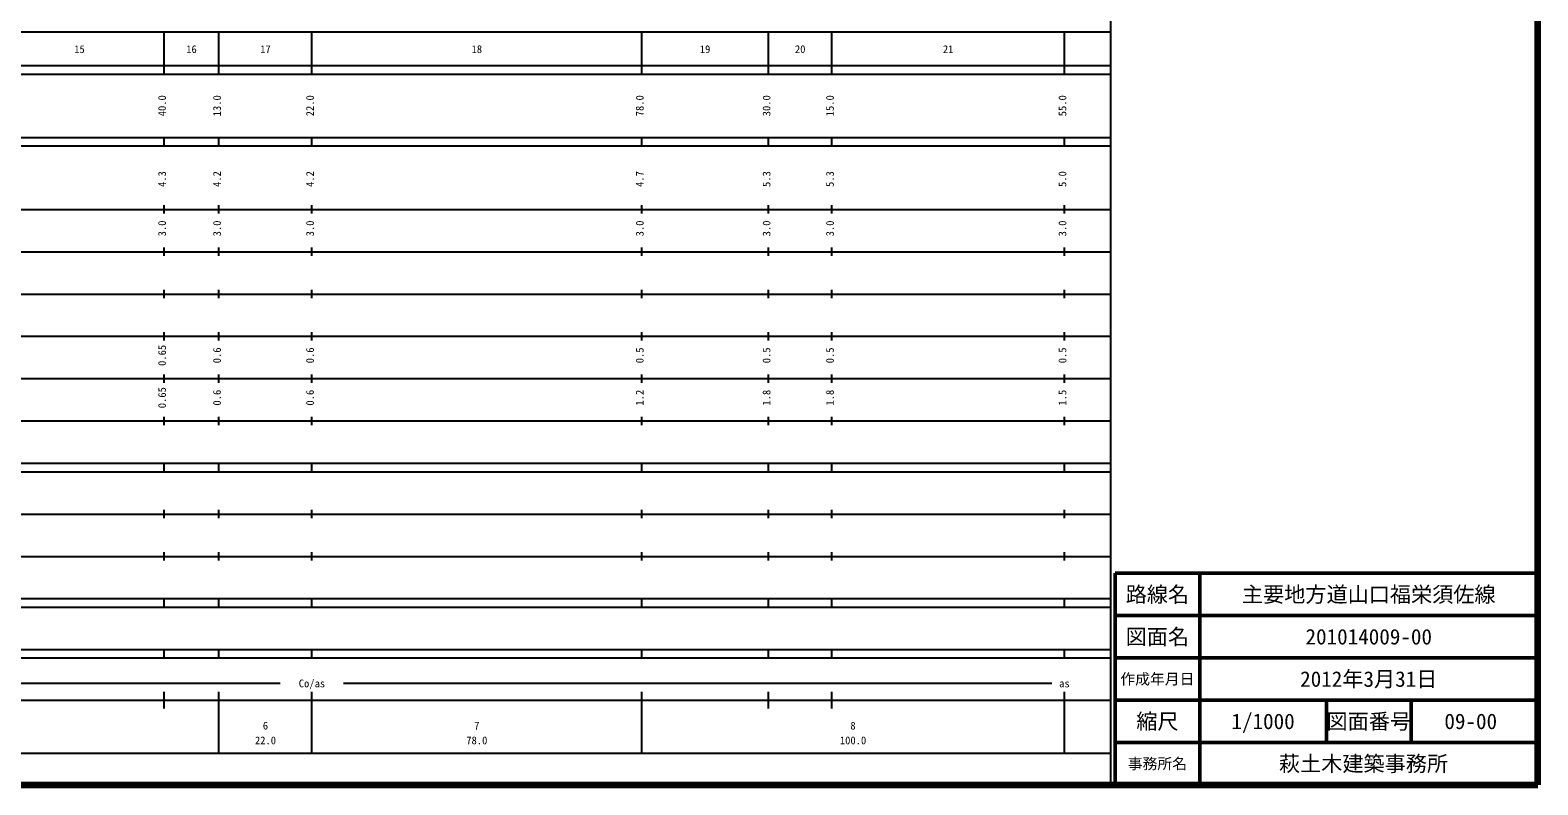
# Model space of a CAD drawing. Units: millimetres on the paper, enlarged 1000 times. Extents: x 40000 to 680000, y 20000 to 380000.
# Drawn here: x 323335 to 680000, y 20000 to 198357 of the extents above; entities that cross this region are included whole.
import ezdxf
from ezdxf.enums import TextEntityAlignment as Align

# ---------------------------------------------------------------- set-up
doc = ezdxf.new("R2010")
doc.units = ezdxf.units.MM
doc.header["$LTSCALE"] = 1000
for name, color, linetype, lineweight in [('M-TTL', 2, 'Continuous', 140), ('M-TTL-BAND', 7, 'Continuous', 25), ('M-TTL-FRAM', 2, 'Continuous', 50), ('M-TTL-LINE', 7, 'Continuous', 50)]:
    doc.layers.add(name, color=color, linetype=linetype, lineweight=lineweight)
doc.layers.add('M-TTL-TXT', color=7, linetype='Continuous')
doc.styles.add('ＭＳ ゴシック', font='')
doc.styles.get('ＭＳ ゴシック').set_extended_font_data('MS Gothic')

msp = doc.modelspace()

# ---------------------------------------------------------------- linework, layer by layer
at = {"layer": 'M-TTL'}
for p, q in [((680000, 20000), (680000, 380000)), ((40000, 20000), (680000, 20000))]:
    msp.add_line(p, q, dxfattribs=at)
at = {"layer": 'M-TTL-BAND'}
for p, q in [((579000, 20000), (579000, 370000)), ((68000, 198000), (579000, 198000)), ((355000, 188000), (355000, 198000)), ((368000, 188000), (368000, 198000)), ((390000, 188000), (390000, 198000)), ((468000, 188000), (468000, 198000)), ((498000, 188000), (498000, 198000)), ((513000, 188000), (513000, 198000)), ((568000, 188000), (568000, 198000)), ((40000, 190000), (579000, 190000)), ((40000, 188000), (579000, 188000)), ((40000, 173000), (579000, 173000)), ((355000, 171000), (355000, 173000)), ((368000, 171000), (368000, 173000)), ((390000, 171000), (390000, 173000)), ((468000, 171000), (468000, 173000)), ((498000, 171000), (498000, 173000)), ((513000, 171000), (513000, 173000)), ((568000, 171000), (568000, 173000)), ((40000, 171000), (579000, 171000)), ((355000, 155000), (355000, 157000)), ((368000, 155000), (368000, 157000)), ((390000, 155000), (390000, 157000)), ((468000, 155000), (468000, 157000)), ((498000, 155000), (498000, 157000)), ((513000, 155000), (513000, 157000)), ((568000, 155000), (568000, 157000)), ((40000, 156000), (579000, 156000)), ((355000, 145000), (355000, 147000)), ((368000, 145000), (368000, 147000)), ((390000, 145000), (390000, 147000)), ((468000, 145000), (468000, 147000)), ((498000, 145000), (498000, 147000)), ((513000, 145000), (513000, 147000)), ((568000, 145000), (568000, 147000)), ((46000, 146000), (579000, 146000)), ((52000, 136000), (579000, 136000)), ((355000, 135000), (355000, 137000)), ((368000, 135000), (368000, 137000)), ((390000, 135000), (390000, 137000)), ((468000, 135000), (468000, 137000)), ((498000, 135000), (498000, 137000)), ((513000, 135000), (513000, 137000)), ((568000, 135000), (568000, 137000)), ((46000, 126000), (579000, 126000)), ((355000, 125000), (355000, 127000)), ((368000, 125000), (368000, 127000)), ((390000, 125000), (390000, 127000)), ((468000, 125000), (468000, 127000)), ((498000, 125000), (498000, 127000)), ((513000, 125000), (513000, 127000)), ((568000, 125000), (568000, 127000)), ((52000, 116000), (579000, 116000)), ((355000, 115000), (355000, 117000)), ((368000, 115000), (368000, 117000)), ((390000, 115000), (390000, 117000)), ((468000, 115000), (468000, 117000)), ((498000, 115000), (498000, 117000)), ((513000, 115000), (513000, 117000)), ((568000, 115000), (568000, 117000)), ((355000, 105000), (355000, 107000)), ((368000, 105000), (368000, 107000)), ((390000, 105000), (390000, 107000)), ((468000, 105000), (468000, 107000)), ((498000, 105000), (498000, 107000)), ((513000, 105000), (513000, 107000)), ((568000, 105000), (568000, 107000)), ((46000, 106000), (579000, 106000)), ((40000, 96000), (579000, 96000)), ((40000, 94000), (579000, 94000)), ((355000, 94000), (355000, 96000)), ((368000, 94000), (368000, 96000)), ((390000, 94000), (390000, 96000)), ((468000, 94000), (468000, 96000)), ((498000, 94000), (498000, 96000)), ((513000, 94000), (513000, 96000)), ((568000, 94000), (568000, 96000)), ((49000, 84000), (579000, 84000)), ((355000, 83000), (355000, 85000)), ((368000, 83000), (368000, 85000)), ((390000, 83000), (390000, 85000)), ((468000, 83000), (468000, 85000)), ((498000, 83000), (498000, 85000)), ((513000, 83000), (513000, 85000)), ((568000, 83000), (568000, 85000)), ((355000, 73000), (355000, 75000)), ((368000, 73000), (368000, 75000)), ((390000, 73000), (390000, 75000)), ((468000, 73000), (468000, 75000)), ((498000, 73000), (498000, 75000)), ((513000, 73000), (513000, 75000)), ((568000, 73000), (568000, 75000)), ((40000, 74000), (579000, 74000)), ((40000, 64000), (579000, 64000)), ((40000, 62000), (579000, 62000)), ((355000, 62000), (355000, 64000)), ((368000, 62000), (368000, 64000)), ((390000, 62000), (390000, 64000)), ((468000, 62000), (468000, 64000)), ((498000, 62000), (498000, 64000)), ((513000, 62000), (513000, 64000)), ((568000, 62000), (568000, 64000)), ((40000, 52000), (579000, 52000)), ((40000, 50000), (579000, 50000)), ((355000, 50000), (355000, 52000)), ((368000, 50000), (368000, 52000)), ((390000, 50000), (390000, 52000)), ((468000, 50000), (468000, 52000)), ((498000, 50000), (498000, 52000)), ((513000, 50000), (513000, 52000)), ((568000, 50000), (568000, 52000)), ((193500, 44000), (382500, 44000)), ((397500, 44000), (565000, 44000)), ((40000, 40000), (579000, 40000)), ((355000, 38000), (355000, 42000)), ((368000, 27500), (368000, 42000)), ((390000, 27500), (390000, 42000)), ((468000, 27500), (468000, 42000)), ((498000, 38000), (498000, 42000)), ((513000, 38000), (513000, 42000)), ((568000, 27500), (568000, 42000)), ((68000, 27500), (579000, 27500))]:
    msp.add_line(p, q, dxfattribs=at)
at = {"layer": 'M-TTL-FRAM'}
for p, q in [((680000, 70000), (580000, 70000)), ((580000, 70000), (580000, 20000))]:
    msp.add_line(p, q, dxfattribs=at)
at = {"layer": 'M-TTL-LINE'}
for p, q in [((600000, 70000), (600000, 20000)), ((680000, 60000), (580000, 60000)), ((680000, 50000), (580000, 50000)), ((680000, 40000), (580000, 40000)), ((630000, 40000), (630000, 30000)), ((650000, 40000), (650000, 30000)), ((680000, 30000), (580000, 30000))]:
    msp.add_line(p, q, dxfattribs=at)

# ---------------------------------------------------------------- texts
at = {"layer": 'M-TTL-BAND', "style": 'ＭＳ ゴシック'}
for s, p in [('15', (335000, 192405)), ('16', (361500, 192405)), ('17', (379000, 192405)), ('18', (429000, 192405)), ('19', (483000, 192405)), ('20', (505500, 192405)), ('21', (540500, 192405)), ('Co/as', (390000, 42500)), ('as', (568000, 42500)), ('6', (379000, 32523)), ('7', (429000, 32523)), ('8', (518000, 32523)), ('22.0', (379000, 29033)), ('78.0', (429000, 29033)), ('100.0', (518000, 29033))]:
    msp.add_text(s, height=1833, dxfattribs=at).set_placement(p, align=Align.BOTTOM_CENTER)
for s, p in [('40.0', (356000, 180500)), ('13.0', (369000, 180500)), ('22.0', (391000, 180500)), ('78.0', (469000, 180500)), ('30.0', (499000, 180500)), ('15.0', (514000, 180500)), ('55.0', (569000, 180500)), ('4.3', (356000, 163174)), ('4.2', (369000, 163174)), ('4.2', (391000, 163174)), ('4.7', (469000, 163174)), ('5.3', (499000, 163174)), ('5.3', (514000, 163174)), ('5.0', (569000, 163174)), ('3.0', (356000, 151500)), ('3.0', (369000, 151500)), ('3.0', (391000, 151500)), ('3.0', (469000, 151500)), ('3.0', (499000, 151500)), ('3.0', (514000, 151500)), ('3.0', (569000, 151500)), ('0.65', (356000, 121500)), ('0.6', (369000, 121500)), ('0.6', (391000, 121500)), ('0.5', (469000, 121500)), ('0.5', (499000, 121500)), ('0.5', (514000, 121500)), ('0.5', (569000, 121500)), ('0.65', (356000, 111500)), ('0.6', (369000, 111500)), ('0.6', (391000, 111500)), ('1.2', (469000, 111500)), ('1.8', (499000, 111500)), ('1.8', (514000, 111500)), ('1.5', (569000, 111500))]:
    msp.add_text(s, height=1833, rotation=90, dxfattribs=at).set_placement(p, align=Align.BOTTOM_CENTER)
at = {"layer": 'M-TTL-TXT', "style": 'ＭＳ ゴシック'}
for s, height, p in [('路線名', 3666, (590000, 65000)), ('路線名', 3666, (590000, 65000)), ('主要地方道山口福栄須佐線', 3666, (640000, 65000)), ('図面名', 3666, (590000, 55000)), ('図面名', 3666, (590000, 55000)), ('201014009-00', 3666, (640000, 55000)), ('作成年月日', 2566, (590000, 45000)), ('作成年月日', 2566, (590000, 45000)), ('2012年3月31日', 3666, (640000, 45000)), ('縮尺', 3666, (590000, 35000)), ('縮尺', 3666, (590000, 35000)), ('1/1000', 3666, (615000, 35000)), ('図面番号', 3666, (640000, 35000)), ('図面番号', 3666, (640000, 35000)), ('09-00', 3666, (664125, 35000)), ('事務所名', 2566, (590000, 25000)), ('事務所名', 2566, (590000, 25000)), ('萩土木建築事務所 ', 3666, (640000, 25000))]:
    msp.add_text(s, height=height, dxfattribs=at).set_placement(p, align=Align.MIDDLE_CENTER)

doc.saveas('drawing.dxf')
